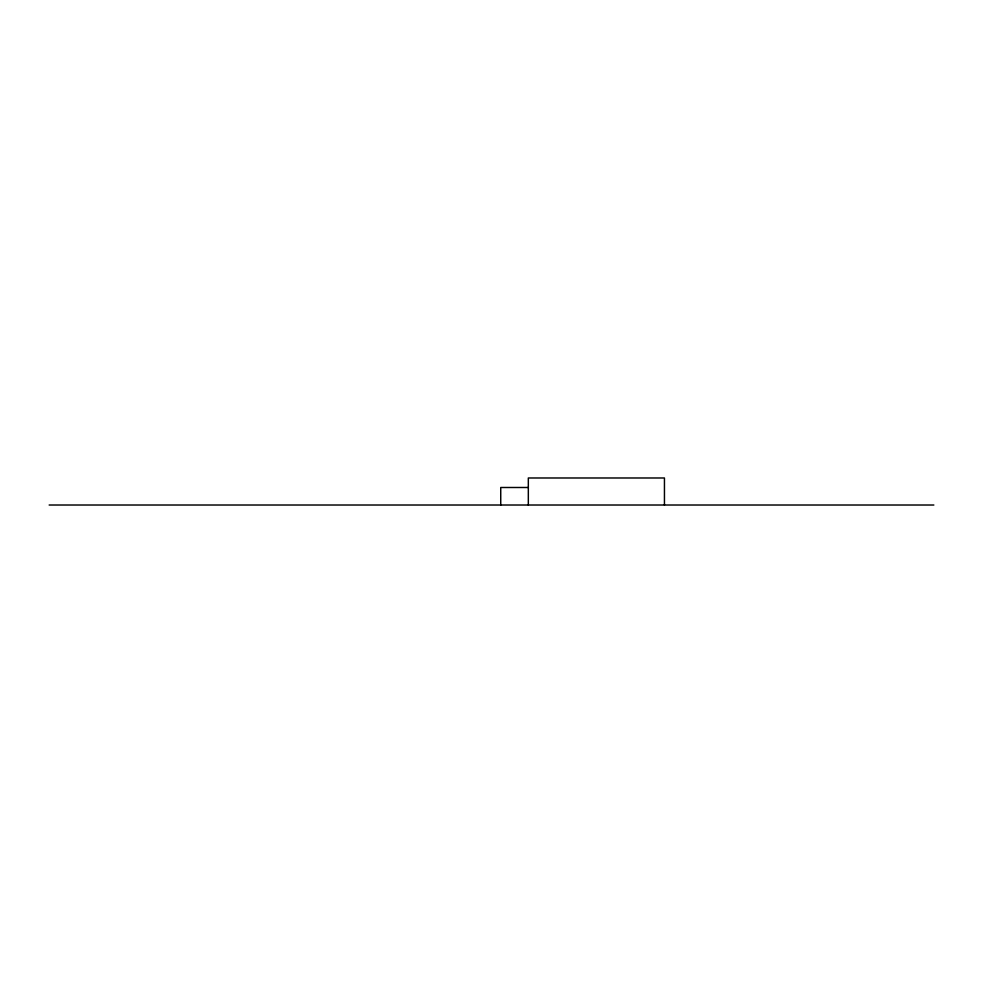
<?xml version="1.0" encoding="UTF-8"?>
<svg xmlns="http://www.w3.org/2000/svg" width="983" height="983" viewBox="0 0 983 983"><rect width="100%" height="100%" fill="white"/><g stroke="black" fill="none" stroke-linecap="round" stroke-linejoin="round"><path stroke-width="1.47" d="M528.326 487.494L500.74 487.494L500.74 505.016M49.15 505.016L933.85 505.016M664.447 505.016L664.447 477.984L528.326 477.984L528.326 505.016"/></g></svg>
